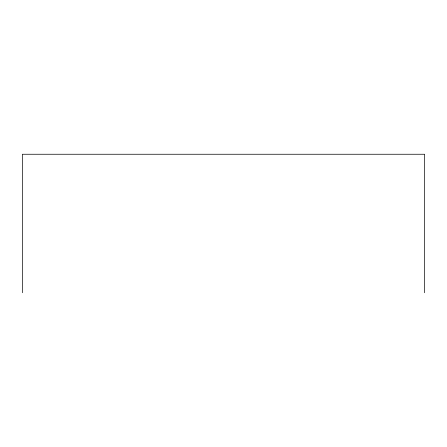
<?xml version="1.0" encoding="UTF-8"?>
<svg xmlns="http://www.w3.org/2000/svg" width="447" height="447" viewBox="0 0 447 447"><rect width="100%" height="100%" fill="white"/><g stroke="black" fill="none" stroke-linecap="round" stroke-linejoin="round"><path stroke-width="0.67" d="M424.65 292.746L424.65 154.254L22.35 154.254L22.35 292.746"/></g></svg>
